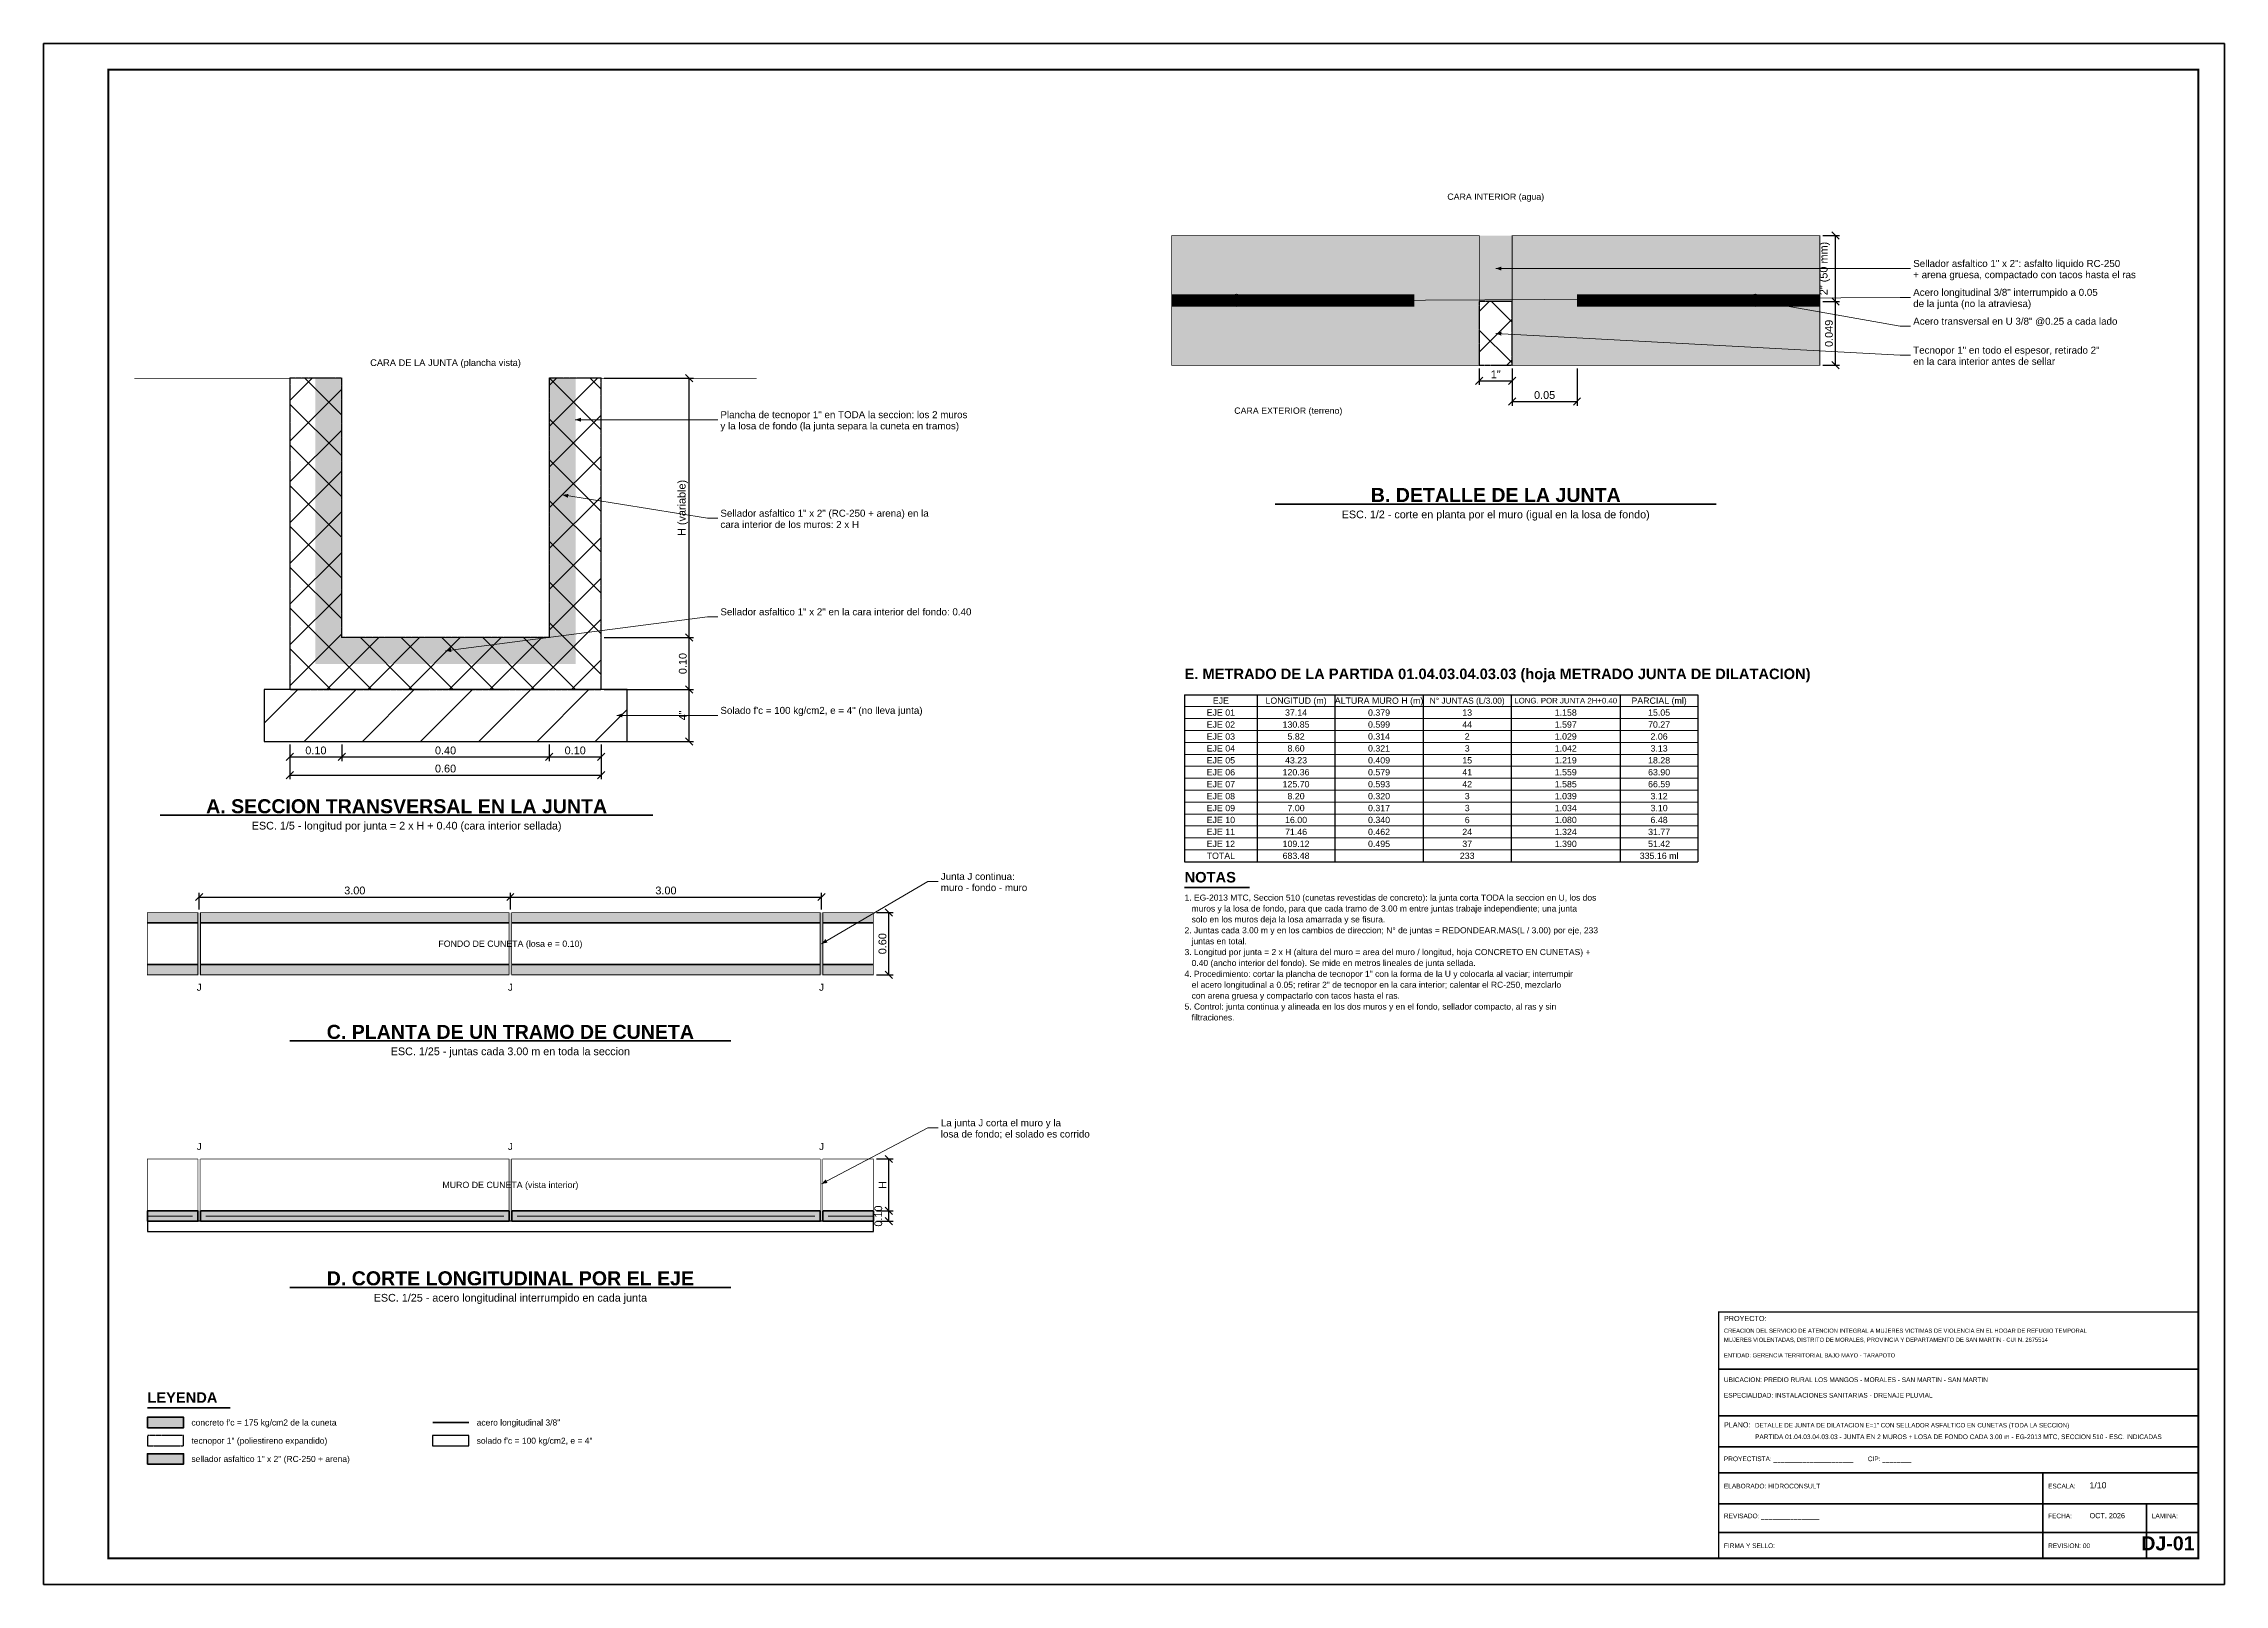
# Paper-space layout 'DJ-01' of a CAD drawing. Header units: metres, sheet in millimetres. Extents: x 0 to 841, y 0 to 594.
# The model-space entities are those that its viewports show. They can reach past a viewport. Long polylines and large blocks are cut down to what shows.
import ezdxf
from ezdxf.enums import TextEntityAlignment as Align

# ---------------------------------------------------------------- set-up
doc = ezdxf.new("R2010")
doc.units = ezdxf.units.M
doc.header["$LTSCALE"] = 0.25
doc.linetypes.add('DASHED', pattern=[1.524, 1.27, -0.254])
for name, color, linetype, lineweight in [('ACERO-LONG', 5, 'CONTINUOUS', 35), ('CONCRETO', 250, 'CONTINUOUS', 50), ('CORTES', 6, 'CONTINUOUS', 50), ('COTAS', 94, 'CONTINUOUS', 18), ('GRILLA', 9, 'CONTINUOUS', 13), ('LLAMADAS', 30, 'CONTINUOUS', 18), ('MARCO', 7, 'CONTINUOUS', 50), ('ROTULO', 7, 'CONTINUOUS', 35), ('TERRENO', 7, 'CONTINUOUS', 30), ('TITULOS', 160, 'CONTINUOUS', 35)]:
    doc.layers.add(name, color=color, linetype=linetype, lineweight=lineweight)
for name, color, linetype in [('ACERO-PUNTOS', 5, 'CONTINUOUS'), ('JUNTAS', 8, 'DASHED'), ('LEYENDA', 7, 'CONTINUOUS'), ('ROTULO-TEXTO', 7, 'CONTINUOUS'), ('SOLADO', 8, 'CONTINUOUS'), ('TERRENO-ACHURADO', 8, 'CONTINUOUS'), ('TEXTOS', 7, 'CONTINUOUS'), ('TEXTOS-NOTAS', 7, 'CONTINUOUS')]:
    doc.layers.add(name, color=color, linetype=linetype)
doc.layers.add('CONCRETO-ACHURADO', color=8, linetype='CONTINUOUS', true_color=0xe2e2e2)
doc.styles.get("Standard").update_dxf_attribs({"font": 'arial.ttf'})
doc.styles.add('TITULOS', font='arialbd.ttf')
doc.dimstyles.new('COT-10', dxfattribs={"dimscale": 0.01, "dimtxt": 3, "dimasz": 2.2, "dimexe": 1.6, "dimexo": 1.2, "dimgap": 1, "dimtad": 1, "dimzin": 0, "dimdsep": 46, "dimtxsty": 'Standard', "dimtsz": 1.4, "dimcen": 2.5, "dimclrd": 256, "dimclre": 256, "dimclrt": 7, "dimazin": 3, "dimtfac": 1, "dimtmove": 0, "dimatfit": 3})

# ---------------------------------------------------------------- blocks, each defined once
blk = doc.blocks.new('ACERO-38')
at = {"layer": 'ACERO-PUNTOS'}
h = blk.add_hatch(color=5, dxfattribs=at)
h.dxf.hatch_style = 1
h.paths.add_polyline_path([(-0.00475, 0, 1), (0.00475, 0, 1)])
at = {"layer": 'ACERO-PUNTOS', "color": 5}
blk.add_circle((0, 0), 0.00475, dxfattribs=at)
blk = doc.blocks.new('_OBLIQUE')
at = {"color": 0, "linetype": 'BYBLOCK'}
blk.add_line((-0.5, -0.5), (0.5, 0.5), dxfattribs=at)
blk = doc.blocks.new('*D8')
for p, q in [((5.5365, 4.688), (5.5365, 4.624)), ((5.5365, 4.64), (5.6635, 4.64)), ((5.6635, 4.688), (5.6635, 4.624))]:
    blk.add_line(p, q)
at = {"layer": 'Defpoints'}
for p in [(5.5365, 4.7), (5.5365, 4.64), (5.6635, 4.7)]:
    blk.add_point(p, dxfattribs=at)
at = {"layer": 'COTAS', "xscale": 0.027999999999999997, "yscale": 0.027999999999999997}
for p in [(5.5365, 4.64), (5.6635, 4.64)]:
    blk.add_blockref('_OBLIQUE', p, dxfattribs=at)
at = {"layer": 'COTAS', "color": 7, "insert": (5.6, 4.665), "char_height": 0.03, "attachment_point": 5}
blk.add_mtext('1"', dxfattribs=at)
blk = doc.blocks.new('*D9')
for p, q in [((5.6635, 4.688), (5.6635, 4.544)), ((5.9135, 4.688), (5.9135, 4.544)), ((5.6635, 4.56), (5.9135, 4.56))]:
    blk.add_line(p, q)
at = {"layer": 'Defpoints'}
for p in [(5.6635, 4.7), (5.9135, 4.7), (5.6635, 4.56)]:
    blk.add_point(p, dxfattribs=at)
at = {"layer": 'COTAS', "xscale": 0.027999999999999997, "yscale": 0.027999999999999997}
for p in [(5.6635, 4.56), (5.9135, 4.56)]:
    blk.add_blockref('_OBLIQUE', p, dxfattribs=at)
at = {"layer": 'COTAS', "color": 7, "insert": (5.7885, 4.585), "char_height": 0.03, "attachment_point": 5}
blk.add_mtext('0.05', dxfattribs=at)

msp = doc.modelspace()

# ---------------------------------------------------------------- hatches: boundary and pattern name
at = {"layer": 'CONCRETO-ACHURADO', "true_color": 0xe2e2e2}
h = msp.add_hatch(color=7, dxfattribs=at)
h.dxf.hatch_style = 1
h.paths.add_polyline_path([(4.35, 4.7), (5.5365, 4.7), (5.5365, 5.2), (4.35, 5.2)])
h = msp.add_hatch(color=7, dxfattribs=at)
h.dxf.hatch_style = 1
h.paths.add_polyline_path([(5.6635, 4.7), (6.85, 4.7), (6.85, 5.2), (5.6635, 5.2)])
h = msp.add_hatch(color=7, dxfattribs=at)
h.dxf.hatch_style = 1
h.paths.add_polyline_path([(0.4, 2.55), (0.5949, 2.55), (0.5949, 2.59), (0.4, 2.59)])
h = msp.add_hatch(color=7, dxfattribs=at)
h.dxf.hatch_style = 1
h.paths.add_polyline_path([(0.6051, 2.55), (1.7949, 2.55), (1.7949, 2.59), (0.6051, 2.59)])
h = msp.add_hatch(color=7, dxfattribs=at)
h.dxf.hatch_style = 1
h.paths.add_polyline_path([(1.8051, 2.55), (2.9949, 2.55), (2.9949, 2.59), (1.8051, 2.59)])
h = msp.add_hatch(color=7, dxfattribs=at)
h.dxf.hatch_style = 1
h.paths.add_polyline_path([(3.0051, 2.55), (3.2, 2.55), (3.2, 2.59), (3.0051, 2.59)])
h = msp.add_hatch(color=7, dxfattribs=at)
h.dxf.hatch_style = 1
h.paths.add_polyline_path([(0.4, 2.35), (0.5949, 2.35), (0.5949, 2.39), (0.4, 2.39)])
h = msp.add_hatch(color=7, dxfattribs=at)
h.dxf.hatch_style = 1
h.paths.add_polyline_path([(0.6051, 2.35), (1.7949, 2.35), (1.7949, 2.39), (0.6051, 2.39)])
h = msp.add_hatch(color=7, dxfattribs=at)
h.dxf.hatch_style = 1
h.paths.add_polyline_path([(1.8051, 2.35), (2.9949, 2.35), (2.9949, 2.39), (1.8051, 2.39)])
h = msp.add_hatch(color=7, dxfattribs=at)
h.dxf.hatch_style = 1
h.paths.add_polyline_path([(3.0051, 2.35), (3.2, 2.35), (3.2, 2.39), (3.0051, 2.39)])
h = msp.add_hatch(color=7, dxfattribs=at)
h.dxf.hatch_style = 1
h.paths.add_polyline_path([(0.4, 1.4), (0.5949, 1.4), (0.5949, 1.44), (0.4, 1.44)])
h = msp.add_hatch(color=7, dxfattribs=at)
h.dxf.hatch_style = 1
h.paths.add_polyline_path([(0.6051, 1.4), (1.7949, 1.4), (1.7949, 1.44), (0.6051, 1.44)])
h = msp.add_hatch(color=7, dxfattribs=at)
h.dxf.hatch_style = 1
h.paths.add_polyline_path([(1.8051, 1.4), (2.9949, 1.4), (2.9949, 1.44), (1.8051, 1.44)])
h = msp.add_hatch(color=7, dxfattribs=at)
h.dxf.hatch_style = 1
h.paths.add_polyline_path([(3.0051, 1.4), (3.2, 1.4), (3.2, 1.44), (3.0051, 1.44)])
h = msp.add_hatch(color=7, dxfattribs=at)
h.dxf.hatch_style = 1
h.paths.add_polyline_path([(0.4, 0.604), (0.54, 0.604), (0.54, 0.644), (0.4, 0.644)])
at = {"layer": 'CORTES'}
h = msp.add_hatch(color=7, dxfattribs=at)
h.dxf.hatch_style = 1
h.paths.add_polyline_path([(5.5365, 4.946), (5.6635, 4.946), (5.6635, 5.2), (5.5365, 5.2)])
h = msp.add_hatch(color=7, dxfattribs=at)
h.dxf.hatch_style = 1
h.paths.add_polyline_path([(1.0484, 3.5484), (1.15, 3.5484), (1.15, 4.65), (1.0484, 4.65)])
h = msp.add_hatch(color=7, dxfattribs=at)
h.dxf.hatch_style = 1
h.paths.add_polyline_path([(1.95, 3.5484), (2.0516, 3.5484), (2.0516, 4.65), (1.95, 4.65)])
h = msp.add_hatch(color=7, dxfattribs=at)
h.dxf.hatch_style = 1
h.paths.add_polyline_path([(1.15, 3.5484), (1.95, 3.5484), (1.95, 3.65), (1.15, 3.65)])
h = msp.add_hatch(color=7, dxfattribs=at)
h.dxf.hatch_style = 1
h.paths.add_polyline_path([(0.5949, 2.35), (0.6051, 2.35), (0.6051, 2.59), (0.5949, 2.59)])
h = msp.add_hatch(color=7, dxfattribs=at)
h.dxf.hatch_style = 1
h.paths.add_polyline_path([(1.7949, 2.35), (1.8051, 2.35), (1.8051, 2.59), (1.7949, 2.59)])
h = msp.add_hatch(color=7, dxfattribs=at)
h.dxf.hatch_style = 1
h.paths.add_polyline_path([(2.9949, 2.35), (3.0051, 2.35), (3.0051, 2.59), (2.9949, 2.59)])
h = msp.add_hatch(color=7, dxfattribs=at)
h.dxf.hatch_style = 1
h.paths.add_polyline_path([(0.5949, 1.4), (0.6051, 1.4), (0.6051, 1.64), (0.5949, 1.64)])
h = msp.add_hatch(color=7, dxfattribs=at)
h.dxf.hatch_style = 1
h.paths.add_polyline_path([(1.7949, 1.4), (1.8051, 1.4), (1.8051, 1.64), (1.7949, 1.64)])
h = msp.add_hatch(color=7, dxfattribs=at)
h.dxf.hatch_style = 1
h.paths.add_polyline_path([(2.9949, 1.4), (3.0051, 1.4), (3.0051, 1.64), (2.9949, 1.64)])
h = msp.add_hatch(color=7, dxfattribs=at)
h.dxf.hatch_style = 1
h.paths.add_polyline_path([(0.4, 0.4636), (0.54, 0.4636), (0.54, 0.5036), (0.4, 0.5036)])
at = {"layer": 'JUNTAS'}
h = msp.add_hatch(dxfattribs=at)
h.set_pattern_fill('ANSI37', scale=0.035)
h.paths.add_polyline_path([(5.5365, 4.7), (5.6635, 4.7), (5.6635, 4.946), (5.5365, 4.946)])
h = msp.add_hatch(dxfattribs=at)
h.set_pattern_fill('ANSI37', scale=0.035)
h.paths.add_polyline_path([(0.95, 3.45), (2.15, 3.45), (2.15, 4.65), (1.95, 4.65), (1.95, 3.65), (1.15, 3.65), (1.15, 4.65), (0.95, 4.65)])
at = {"layer": 'TERRENO-ACHURADO'}
h = msp.add_hatch(dxfattribs=at)
h.set_pattern_fill('ANSI31', scale=0.05)
h.paths.add_polyline_path([(0.85, 3.25), (2.25, 3.25), (2.25, 3.45), (0.85, 3.45)])

# ---------------------------------------------------------------- linework, layer by layer
at = {"layer": 'ACERO-LONG'}
for points, const_width in [([(4.35, 4.95), (5.2865, 4.95)], 0.0475), ([(5.9135, 4.95), (6.85, 4.95)], 0.0475), ([(0.4, 1.42), (0.5749, 1.42)], 0.0038), ([(0.6251, 1.42), (1.7749, 1.42)], 0.0038), ([(1.8251, 1.42), (2.9749, 1.42)], 0.0038), ([(3.0251, 1.42), (3.2, 1.42)], 0.0038), ([(1.5, 0.624), (1.64, 0.624)], 0.007)]:
    msp.add_lwpolyline(points, dxfattribs=dict(at, const_width=const_width))
at = {"layer": 'CONCRETO'}
for p, q in [((0.4, 2.55), (0.5949, 2.55)), ((0.6051, 2.55), (1.7949, 2.55)), ((1.8051, 2.55), (2.9949, 2.55)), ((3.0051, 2.55), (3.2, 2.55)), ((0.4, 2.39), (0.5949, 2.39)), ((0.6051, 2.39), (1.7949, 2.39)), ((1.8051, 2.39), (2.9949, 2.39)), ((3.0051, 2.39), (3.2, 2.39))]:
    msp.add_line(p, q, dxfattribs=at)
for points, const_width in [([(4.35, 4.7), (5.5365, 4.7), (5.5365, 5.2), (4.35, 5.2)], 0.003), ([(5.6635, 4.7), (6.85, 4.7), (6.85, 5.2), (5.6635, 5.2)], 0.003), ([(0.95, 3.45), (2.15, 3.45), (2.15, 4.65), (1.95, 4.65), (1.95, 3.65), (1.15, 3.65), (1.15, 4.65), (0.95, 4.65)], 0.004), ([(0.4, 2.35), (0.5949, 2.35), (0.5949, 2.59), (0.4, 2.59)], 0.003), ([(0.6051, 2.35), (1.7949, 2.35), (1.7949, 2.59), (0.6051, 2.59)], 0.003), ([(1.8051, 2.35), (2.9949, 2.35), (2.9949, 2.59), (1.8051, 2.59)], 0.003), ([(3.0051, 2.35), (3.2, 2.35), (3.2, 2.59), (3.0051, 2.59)], 0.003), ([(0.4, 1.44), (0.5949, 1.44), (0.5949, 1.64), (0.4, 1.64)], 0.002), ([(0.6051, 1.44), (1.7949, 1.44), (1.7949, 1.64), (0.6051, 1.64)], 0.002), ([(1.8051, 1.44), (2.9949, 1.44), (2.9949, 1.64), (1.8051, 1.64)], 0.002), ([(3.0051, 1.44), (3.2, 1.44), (3.2, 1.64), (3.0051, 1.64)], 0.002)]:
    msp.add_lwpolyline(points, close=True, dxfattribs=dict(at, const_width=const_width))
for points in [[(0.4, 1.4), (0.5949, 1.4), (0.5949, 1.44), (0.4, 1.44)], [(0.6051, 1.4), (1.7949, 1.4), (1.7949, 1.44), (0.6051, 1.44)], [(1.8051, 1.4), (2.9949, 1.4), (2.9949, 1.44), (1.8051, 1.44)], [(3.0051, 1.4), (3.2, 1.4), (3.2, 1.44), (3.0051, 1.44)], [(0.4, 0.604), (0.54, 0.604), (0.54, 0.644), (0.4, 0.644)]]:
    msp.add_lwpolyline(points, close=True, dxfattribs=at)
at = {"layer": 'CORTES'}
msp.add_lwpolyline([(0.4, 0.4636), (0.54, 0.4636), (0.54, 0.5036), (0.4, 0.5036)], close=True, dxfattribs=at)
at = {"layer": 'GRILLA'}
for p, q in [((4.4, 3.384), (6.38, 3.384)), ((4.4, 3.338), (6.38, 3.338)), ((4.4, 3.292), (6.38, 3.292)), ((4.4, 3.246), (6.38, 3.246)), ((4.4, 3.2), (6.38, 3.2)), ((4.4, 3.154), (6.38, 3.154)), ((4.4, 3.108), (6.38, 3.108)), ((4.4, 3.062), (6.38, 3.062)), ((4.4, 3.016), (6.38, 3.016)), ((4.4, 2.97), (6.38, 2.97)), ((4.4, 2.924), (6.38, 2.924)), ((4.4, 2.878), (6.38, 2.878)), ((4.4, 2.832), (6.38, 2.832))]:
    msp.add_line(p, q, dxfattribs=at)
at = {"layer": 'JUNTAS'}
for points in [[(5.5365, 4.7), (5.6635, 4.7), (5.6635, 4.946), (5.5365, 4.946)], [(0.95, 3.45), (2.15, 3.45), (2.15, 4.65), (1.95, 4.65), (1.95, 3.65), (1.15, 3.65), (1.15, 4.65), (0.95, 4.65)], [(0.4, 0.5338), (0.54, 0.5338), (0.54, 0.5738), (0.4, 0.5738)]]:
    msp.add_lwpolyline(points, close=True, dxfattribs=at)
at = {"layer": 'LLAMADAS'}
for p, q in [((7.16, 5.073), (5.6, 5.073)), ((7.2, 5.073), (7.16, 5.073)), ((7.16, 4.9616), (5.1, 4.95)), ((7.16, 4.8502), (6.6, 4.95)), ((7.2, 4.9616), (7.16, 4.9616)), ((7.16, 4.7388), (5.6, 4.823)), ((7.2, 4.8502), (7.16, 4.8502)), ((7.2, 4.7388), (7.16, 4.7388)), ((2.56, 4.49), (2.05, 4.49)), ((2.6, 4.49), (2.56, 4.49)), ((2.56, 4.11), (2.0008, 4.2)), ((2.6, 4.11), (2.56, 4.11)), ((2.56, 3.73), (1.55, 3.5992)), ((2.6, 3.73), (2.56, 3.73)), ((2.56, 3.35), (2.21, 3.35)), ((2.6, 3.35), (2.56, 3.35)), ((3.41, 2.71), (3, 2.47)), ((3.45, 2.71), (3.41, 2.71)), ((3.41, 1.76), (3, 1.544)), ((3.45, 1.76), (3.41, 1.76))]:
    msp.add_line(p, q, dxfattribs=at)
for points in [[(5.6, 5.073), (5.622, 5.0653), (5.622, 5.0807)], [(5.1, 4.95), (5.122, 4.9424), (5.122, 4.9578)], [(6.6, 4.95), (6.6203, 4.9386), (6.623, 4.9537)], [(5.6, 4.823), (5.6216, 4.8141), (5.6224, 4.8295)], [(2.05, 4.49), (2.072, 4.4823), (2.072, 4.4977)], [(2.0008, 4.2), (2.0213, 4.1889), (2.0237, 4.2041)], [(1.55, 3.5992), (1.5728, 3.5944), (1.5708, 3.6097)], [(2.21, 3.35), (2.232, 3.3423), (2.232, 3.3577)], [(3, 2.47), (3.0229, 2.4745), (3.0151, 2.4878)], [(3, 1.544), (3.0231, 1.5474), (3.0159, 1.5611)]]:
    msp.add_solid(points, dxfattribs=at)
at = {"layer": 'MARCO'}
msp.add_lwpolyline([(0, 0), (8.41, 0), (8.41, 5.94), (0, 5.94)], close=True, dxfattribs=at)
at = {"layer": 'MARCO', "const_width": 0.008}
msp.add_lwpolyline([(0.25, 0.1), (8.31, 0.1), (8.31, 5.84), (0.25, 5.84)], close=True, dxfattribs=at)
at = {"layer": 'ROTULO'}
for p, q in [((6.46, 0.83), (8.31, 0.83)), ((6.46, 0.65), (8.31, 0.65)), ((6.46, 0.53), (8.31, 0.53)), ((6.46, 0.43), (8.31, 0.43)), ((7.71, 0.43), (7.71, 0.1)), ((6.46, 0.31), (8.31, 0.31)), ((8.11, 0.31), (8.11, 0.1)), ((6.46, 0.2), (8.31, 0.2))]:
    msp.add_line(p, q, dxfattribs=at)
at = {"layer": 'ROTULO', "const_width": 0.005}
msp.add_lwpolyline([(6.46, 0.1), (8.31, 0.1), (8.31, 1.05), (6.46, 1.05)], close=True, dxfattribs=at)
at = {"layer": 'SOLADO'}
for points in [[(0.85, 3.25), (2.25, 3.25), (2.25, 3.45), (0.85, 3.45)], [(0.4, 1.36), (3.2, 1.36), (3.2, 1.4), (0.4, 1.4)], [(1.5, 0.5338), (1.64, 0.5338), (1.64, 0.5738), (1.5, 0.5738)]]:
    msp.add_lwpolyline(points, close=True, dxfattribs=at)
at = {"layer": 'TERRENO', "const_width": 0.003}
for points in [[(0.95, 4.65), (0.35, 4.65)], [(2.15, 4.65), (2.75, 4.65)]]:
    msp.add_lwpolyline(points, dxfattribs=at)
at = {"layer": 'TEXTOS'}
for p, q in [((4.4, 3.43), (6.38, 3.43)), ((4.4, 3.43), (4.4, 2.786)), ((4.68, 3.43), (4.68, 2.786)), ((4.98, 3.43), (4.98, 2.786)), ((5.32, 3.43), (5.32, 2.786)), ((5.66, 3.43), (5.66, 2.786)), ((6.08, 3.43), (6.08, 2.786)), ((6.38, 3.43), (6.38, 2.786)), ((4.4, 2.786), (6.38, 2.786))]:
    msp.add_line(p, q, dxfattribs=at)
at = {"layer": 'TITULOS'}
for p, q in [((4.75, 4.165), (6.45, 4.165)), ((0.45, 2.965), (2.35, 2.965)), ((4.4, 2.686), (4.65, 2.686)), ((0.95, 2.095), (2.65, 2.095)), ((0.95, 1.145), (2.65, 1.145)), ((0.4, 0.68), (0.72, 0.68))]:
    msp.add_line(p, q, dxfattribs=at)

# ---------------------------------------------------------------- block references
at = {"xscale": 5, "yscale": 5}
for p in [(4.6, 4.95), (6.6, 4.95)]:
    msp.add_blockref('ACERO-38', p, dxfattribs=at)

# ---------------------------------------------------------------- texts
at = {"layer": 'LEYENDA'}
for s, p in [("concreto f'c = 175 kg/cm2 de la cuneta", (0.57, 0.624)), ('acero longitudinal 3/8"', (1.67, 0.624)), ('tecnopor 1" (poliestireno expandido)', (0.57, 0.5538)), ('solado f\'c = 100 kg/cm2, e = 4"', (1.67, 0.5538)), ('sellador asfaltico 1" x 2" (RC-250 + arena)', (0.57, 0.4836))]:
    msp.add_text(s, height=0.0234, dxfattribs=at).set_placement(p, align=Align.MIDDLE_LEFT)
at = {"layer": 'ROTULO-TEXTO'}
for s, height, p in [('PROYECTO:', 0.02, (6.48, 1.015)), ('CREACION DEL SERVICIO DE ATENCION INTEGRAL A MUJERES VICTIMAS DE VIOLENCIA EN EL HOGAR DE REFUGIO TEMPORAL', 0.016, (6.48, 0.97)), ('MUJERES VIOLENTADAS, DISTRITO DE MORALES, PROVINCIA Y DEPARTAMENTO DE SAN MARTIN - CUI N. 2675514', 0.016, (6.48, 0.935)), ('ENTIDAD: GERENCIA TERRITORIAL BAJO MAYO - TARAPOTO', 0.016, (6.48, 0.875)), ('UBICACION: PREDIO RURAL LOS MANGOS - MORALES - SAN MARTIN - SAN MARTIN', 0.018, (6.48, 0.78)), ('ESPECIALIDAD: INSTALACIONES SANITARIAS - DRENAJE PLUVIAL', 0.018, (6.48, 0.72)), ('PLANO:', 0.02, (6.48, 0.605)), ('DETALLE DE JUNTA DE DILATACION E=1" CON SELLADOR ASFALTICO EN CUNETAS (TODA LA SECCION)', 0.017103, (6.6, 0.605)), ('PARTIDA 01.04.03.04.03.03 - JUNTA EN 2 MUROS + LOSA DE FONDO CADA 3.00 m - EG-2013 MTC, SECCION 510 - ESC. INDICADAS', 0.018, (6.6, 0.56)), ('PROYECTISTA: ______________________        CIP: ________', 0.018, (6.48, 0.475)), ('ELABORADO: HIDROCONSULT', 0.018, (6.48, 0.37)), ('ESCALA:', 0.018, (7.73, 0.37)), ('1/10', 0.024, (7.89, 0.37)), ('REVISADO: ________________', 0.018, (6.48, 0.255)), ('FECHA:', 0.018, (7.73, 0.255)), ('OCT. 2026', 0.02, (7.89, 0.255)), ('LAMINA:', 0.018, (8.13, 0.255)), ('FIRMA Y SELLO:', 0.018, (6.48, 0.14)), ('REVISION: 00', 0.018, (7.73, 0.14))]:
    msp.add_text(s, height=height, dxfattribs=at).set_placement(p)
at = {"layer": 'TEXTOS'}
for s, height, p in [('CARA INTERIOR (agua)', 0.0243, (5.6, 5.35)), ('CARA DE LA JUNTA (plancha vista)', 0.02565, (1.55, 4.71)), ('CARA EXTERIOR (terreno)', 0.0243, (4.8, 4.525)), ('ESC. 1/2 - corte en planta por el muro (igual en la losa de fondo)', 0.0297, (5.6, 4.125)), ('EJE 01', 0.0243, (4.54, 3.361)), ('EJE', 0.0243, (4.54, 3.407)), ('LONGITUD (m)', 0.0243, (4.83, 3.407)), ('37.14', 0.0243, (4.83, 3.361)), ('ALTURA MURO H (m)', 0.0243, (5.15, 3.407)), ('0.379', 0.0243, (5.15, 3.361)), ('N° JUNTAS (L/3.00)', 0.02295, (5.49, 3.407)), ('13', 0.0243, (5.49, 3.361)), ('LONG. POR JUNTA 2H+0.40', 0.0216, (5.87, 3.407)), ('1.158', 0.0243, (5.87, 3.361)), ('PARCIAL (ml)', 0.0243, (6.23, 3.407)), ('15.05', 0.0243, (6.23, 3.361)), ('EJE 02', 0.0243, (4.54, 3.315)), ('EJE 03', 0.0243, (4.54, 3.269)), ('130.85', 0.0243, (4.83, 3.315)), ('5.82', 0.0243, (4.83, 3.269)), ('0.599', 0.0243, (5.15, 3.315)), ('0.314', 0.0243, (5.15, 3.269)), ('44', 0.0243, (5.49, 3.315)), ('2', 0.0243, (5.49, 3.269)), ('1.597', 0.0243, (5.87, 3.315)), ('1.029', 0.0243, (5.87, 3.269)), ('70.27', 0.0243, (6.23, 3.315)), ('2.06', 0.0243, (6.23, 3.269)), ('EJE 04', 0.0243, (4.54, 3.223)), ('8.60', 0.0243, (4.83, 3.223)), ('0.321', 0.0243, (5.15, 3.223)), ('3', 0.0243, (5.49, 3.223)), ('1.042', 0.0243, (5.87, 3.223)), ('3.13', 0.0243, (6.23, 3.223)), ('EJE 05', 0.0243, (4.54, 3.177)), ('EJE 06', 0.0243, (4.54, 3.131)), ('120.36', 0.0243, (4.83, 3.131)), ('43.23', 0.0243, (4.83, 3.177)), ('0.409', 0.0243, (5.15, 3.177)), ('0.579', 0.0243, (5.15, 3.131)), ('41', 0.0243, (5.49, 3.131)), ('15', 0.0243, (5.49, 3.177)), ('1.219', 0.0243, (5.87, 3.177)), ('1.559', 0.0243, (5.87, 3.131)), ('63.90', 0.0243, (6.23, 3.131)), ('18.28', 0.0243, (6.23, 3.177)), ('EJE 07', 0.0243, (4.54, 3.085)), ('EJE 08', 0.0243, (4.54, 3.039)), ('125.70', 0.0243, (4.83, 3.085)), ('8.20', 0.0243, (4.83, 3.039)), ('0.593', 0.0243, (5.15, 3.085)), ('0.320', 0.0243, (5.15, 3.039)), ('42', 0.0243, (5.49, 3.085)), ('3', 0.0243, (5.49, 3.039)), ('1.585', 0.0243, (5.87, 3.085)), ('1.039', 0.0243, (5.87, 3.039)), ('66.59', 0.0243, (6.23, 3.085)), ('3.12', 0.0243, (6.23, 3.039)), ('EJE 09', 0.0243, (4.54, 2.993)), ('EJE 10', 0.0243, (4.54, 2.947)), ('16.00', 0.0243, (4.83, 2.947)), ('7.00', 0.0243, (4.83, 2.993)), ('0.317', 0.0243, (5.15, 2.993)), ('0.340', 0.0243, (5.15, 2.947)), ('3', 0.0243, (5.49, 2.993)), ('6', 0.0243, (5.49, 2.947)), ('1.034', 0.0243, (5.87, 2.993)), ('1.080', 0.0243, (5.87, 2.947)), ('3.10', 0.0243, (6.23, 2.993)), ('6.48', 0.0243, (6.23, 2.947)), ('ESC. 1/5 - longitud por junta = 2 x H + 0.40 (cara interior sellada)', 0.0297, (1.4, 2.925)), ('EJE 11', 0.0243, (4.54, 2.901)), ('EJE 12', 0.0243, (4.54, 2.855)), ('109.12', 0.0243, (4.83, 2.855)), ('71.46', 0.0243, (4.83, 2.901)), ('0.462', 0.0243, (5.15, 2.901)), ('0.495', 0.0243, (5.15, 2.855)), ('37', 0.0243, (5.49, 2.855)), ('24', 0.0243, (5.49, 2.901)), ('1.324', 0.0243, (5.87, 2.901)), ('1.390', 0.0243, (5.87, 2.855)), ('31.77', 0.0243, (6.23, 2.901)), ('51.42', 0.0243, (6.23, 2.855)), ('TOTAL', 0.0243, (4.54, 2.809)), ('683.48', 0.0243, (4.83, 2.809)), ('233', 0.0243, (5.49, 2.809)), ('335.16 ml', 0.0243, (6.23, 2.809)), ('FONDO DE CUNETA (losa e = 0.10)', 0.0243, (1.8, 2.47)), ('J', 0.027, (0.6, 2.302)), ('J', 0.027, (1.8, 2.302)), ('J', 0.027, (3, 2.302)), ('ESC. 1/25 - juntas cada 3.00 m en toda la seccion', 0.0297, (1.8, 2.055)), ('J', 0.027, (0.6, 1.688)), ('J', 0.027, (1.8, 1.688)), ('J', 0.027, (3, 1.688)), ('MURO DE CUNETA (vista interior)', 0.0243, (1.8, 1.54)), ('ESC. 1/25 - acero longitudinal interrumpido en cada junta', 0.0297, (1.8, 1.105))]:
    msp.add_text(s, height=height, dxfattribs=at).set_placement(p, align=Align.MIDDLE_CENTER)
for s, p in [('Sellador asfaltico 1" x 2": asfalto liquido RC-250', (7.21, 5.079)), ('+ arena gruesa, compactado con tacos hasta el ras', (7.21, 5.0358)), ('Acero longitudinal 3/8" interrumpido a 0.05', (7.21, 4.9676)), ('Acero transversal en U 3/8" @0.25 a cada lado', (7.21, 4.8562)), ('de la junta (no la atraviesa)', (7.21, 4.9244)), ('Tecnopor 1" en todo el espesor, retirado 2"', (7.21, 4.7448)), ('en la cara interior antes de sellar', (7.21, 4.7016)), ('y la losa de fondo (la junta separa la cuneta en tramos)', (2.61, 4.4528)), ('Plancha de tecnopor 1" en TODA la seccion: los 2 muros', (2.61, 4.496)), ('Sellador asfaltico 1" x 2" (RC-250 + arena) en la', (2.61, 4.116)), ('cara interior de los muros: 2 x H', (2.61, 4.0728)), ('Sellador asfaltico 1" x 2" en la cara interior del fondo: 0.40', (2.61, 3.736)), ('Solado f\'c = 100 kg/cm2, e = 4" (no lleva junta)', (2.61, 3.356)), ('Junta J continua:', (3.46, 2.716)), ('muro - fondo - muro', (3.46, 2.6728)), ('La junta J corta el muro y la', (3.46, 1.766)), ('losa de fondo; el solado es corrido', (3.46, 1.7228))]:
    msp.add_text(s, height=0.027, dxfattribs=at).set_placement(p)
at = {"layer": 'TEXTOS-NOTAS'}
for s, p in [('1. EG-2013 MTC, Seccion 510 (cunetas revestidas de concreto): la junta corta TODA la seccion en U, los dos', (4.4, 2.636)), ('   muros y la losa de fondo, para que cada tramo de 3.00 m entre juntas trabaje independiente; una junta', (4.4, 2.594)), ('2. Juntas cada 3.00 m y en los cambios de direccion; N° de juntas = REDONDEAR.MAS(L / 3.00) por eje, 233', (4.4, 2.51)), ('   solo en los muros deja la losa amarrada y se fisura.', (4.4, 2.552)), ('3. Longitud por junta = 2 x H (altura del muro = area del muro / longitud, hoja CONCRETO EN CUNETAS) +', (4.4, 2.426)), ('   juntas en total.', (4.4, 2.468)), ('4. Procedimiento: cortar la plancha de tecnopor 1" con la forma de la U y colocarla al vaciar; interrumpir', (4.4, 2.342)), ('   0.40 (ancho interior del fondo). Se mide en metros lineales de junta sellada.', (4.4, 2.384)), ('   el acero longitudinal a 0.05; retirar 2" de tecnopor en la cara interior; calentar el RC-250, mezclarlo', (4.4, 2.3)), ('   con arena gruesa y compactarlo con tacos hasta el ras.', (4.4, 2.258)), ('5. Control: junta continua y alineada en los dos muros y en el fondo, sellador compacto, al ras y sin', (4.4, 2.216)), ('   filtraciones.', (4.4, 2.174))]:
    msp.add_text(s, height=0.0234, dxfattribs=at).set_placement(p)
at = {"layer": 'TITULOS', "style": 'TITULOS'}
for s, p in [('B. DETALLE DE LA JUNTA', (5.6, 4.2)), ('A. SECCION TRANSVERSAL EN LA JUNTA', (1.4, 3)), ('C. PLANTA DE UN TRAMO DE CUNETA', (1.8, 2.13)), ('D. CORTE LONGITUDINAL POR EL EJE', (1.8, 1.18))]:
    msp.add_text(s, height=0.054, dxfattribs=at).set_placement(p, align=Align.MIDDLE_CENTER)
for s, p in [('E. METRADO DE LA PARTIDA 01.04.03.04.03.03 (hoja METRADO JUNTA DE DILATACION)', (4.4, 3.49)), ('NOTAS', (4.4, 2.706)), ('LEYENDA', (0.4, 0.7))]:
    msp.add_text(s, height=0.0405, dxfattribs=at).set_placement(p)
msp.add_text('DJ-01', height=0.054, dxfattribs=at).set_placement((8.295, 0.115), align=Align.BOTTOM_RIGHT)

# ---------------------------------------------------------------- dimensions: what is measured, and where the dimension line sits
at = {"layer": 'COTAS'}
for base, p1, p2, text in [((6.91, 4.946), (6.85, 4.946), (6.85, 5.2), '2" (50 mm)'), ((6.91, 4.7), (6.85, 4.7), (6.85, 4.946), '0.049'), ((2.49, 3.65), (2.15, 3.65), (2.15, 4.65), 'H (variable)'), ((2.49, 3.45), (2.15, 3.45), (2.15, 3.65), '0.10'), ((2.49, 3.25), (2.15, 3.25), (2.15, 3.45), '4"'), ((3.26, 2.35), (3.2, 2.35), (3.2, 2.59), '0.60'), ((3.26, 1.44), (3.2, 1.44), (3.2, 1.64), 'H'), ((3.26, 1.4), (3.2, 1.4), (3.2, 1.44), '0.10')]:
    msp.add_linear_dim(base=base, p1=p1, p2=p2, angle=90, text=text, dimstyle='COT-10', dxfattribs=at).render()
for base, p1, p2, text, picture, middle in [((5.5365, 4.64), (5.5365, 4.7), (5.6635, 4.7), '1"', '*D8', (5.6, 4.665)), ((5.6635, 4.56), (5.6635, 4.7), (5.9135, 4.7), '0.05', '*D9', (5.7885, 4.585))]:
    dim = msp.add_linear_dim(base=base, p1=p1, p2=p2, text=text, dimstyle='COT-10', dxfattribs=at)
    dim.commit()
    dim.dimension.update_dxf_attribs({"geometry": picture, "text_midpoint": middle})
for base, p1, p2, text in [((0.95, 3.19), (0.95, 3.25), (1.15, 3.25), '0.10'), ((0.95, 3.12), (0.95, 3.25), (2.15, 3.25), '0.60'), ((1.15, 3.19), (1.15, 3.25), (1.95, 3.25), '0.40'), ((1.95, 3.19), (1.95, 3.25), (2.15, 3.25), '0.10'), ((0.6, 2.65), (0.6, 2.59), (1.8, 2.59), '3.00'), ((1.8, 2.65), (1.8, 2.59), (3, 2.59), '3.00')]:
    msp.add_linear_dim(base=base, p1=p1, p2=p2, text=text, dimstyle='COT-10', dxfattribs=at).render()

psp = doc.layouts.new('DJ-01')

# ---------------------------------------------------------------- viewports
at = {"layer": 'MARCO'}
psp.add_viewport(center=(420.5, 297), size=(841, 594), view_center_point=(4.205, 2.97), view_height=5.94, dxfattribs=at)

doc.saveas('drawing.dxf')
